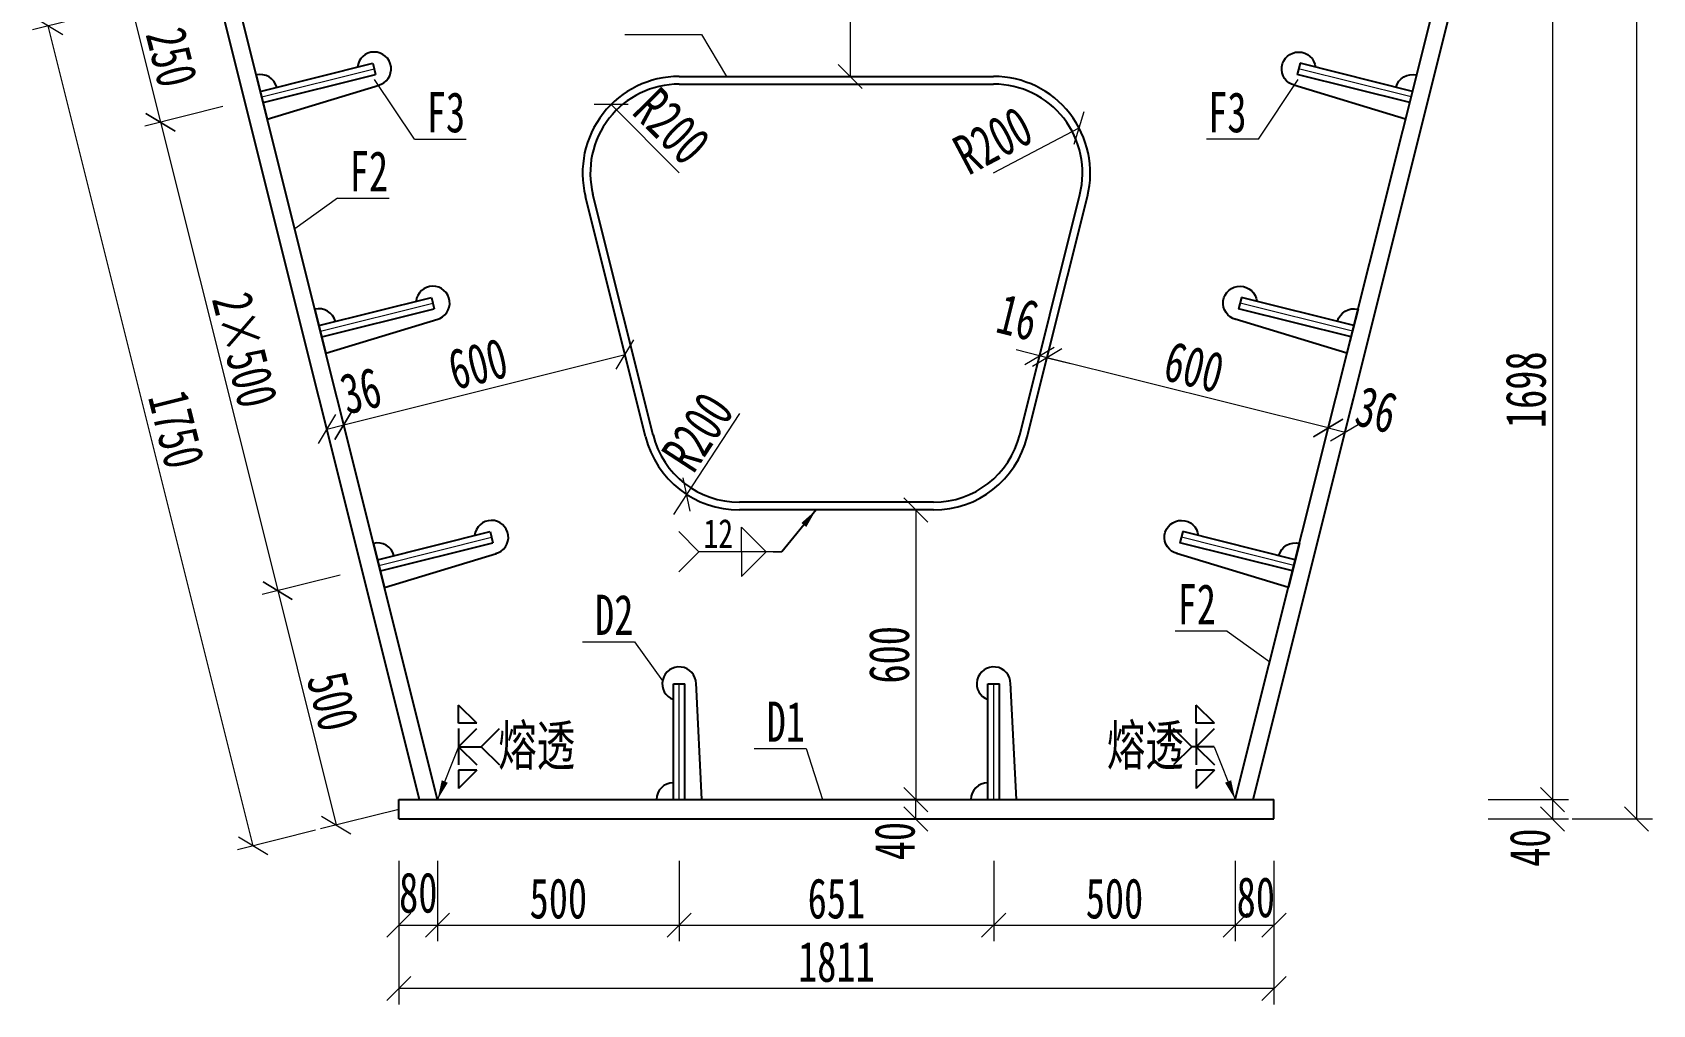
# Model space of a CAD drawing. Header units: millimetres. Extents: x -411717 to -116098, y 0 to 693159.
# Drawn here: x -178551 to -175198, y 361681 to 363695 of the extents above; entities that cross this region are included whole.
import ezdxf
from ezdxf.enums import TextEntityAlignment as Align

# ---------------------------------------------------------------- set-up
doc = ezdxf.new("R2010")
doc.units = ezdxf.units.MM
doc.header["$LTSCALE"] = 2
doc.header["$PDMODE"] = 3
doc.header["$PDSIZE"] = -10
doc.layers.get('Defpoints').update_dxf_attribs({"color": 8, "lineweight": 9})
for name, color, linetype, lineweight in [('标注', 4, 'Continuous', 13), ('横隔板', 6, 'Continuous', 25), ('细实线', 4, 'Continuous', 15), ('钢板粗线', 1, 'Continuous', 25)]:
    doc.layers.add(name, color=color, linetype=linetype, lineweight=lineweight)
doc.layers.add('焊缝', color=7, linetype='Continuous')
doc.styles.add('111', font='仿宋_GB2312.ttf', dxfattribs={"width": 0.7})
doc.styles.add('SMEDI', font='仿宋_GB2312.ttf', dxfattribs={"width": 0.75})
doc.styles.get("Standard").update_dxf_attribs({"font": '仿宋_GB2312.ttf'})
doc.dimstyles.new('200', dxfattribs={"dimscale": 0, "dimtxt": 2.5, "dimasz": 1.5, "dimexe": 1, "dimexo": 1, "dimgap": 0.4, "dimtad": 1, "dimdec": 0, "dimdsep": 46, "dimtxsty": '111', "dimblk": 'OBLIQUE', "dimcen": 0, "dimclrd": 256, "dimclre": 256, "dimclrt": 256, "dimadec": 1, "dimazin": 2, "dimtfac": 1, "dimtdec": 0, "dimtmove": 2, "dimatfit": 3, "dimfxl": 4, "dimfxlon": 1, "dimtolj": 1, "dimlwd": -1, "dimlwe": -1, "dimarcsym": 0})
doc.dimstyles.new('MSteel_1.0_1.0', dxfattribs={"dimtxt": 3, "dimasz": 1.2, "dimexe": 1, "dimexo": 1, "dimgap": 1, "dimtad": 3, "dimtoh": 1, "dimdec": 0, "dimzin": 0, "dimdsep": 46, "dimtxsty": 'Standard', "dimblk": 'ARCHTICK', "dimcen": 0.09, "dimclrd": 3, "dimclre": 3, "dimadec": 0, "dimazin": 0, "dimtfac": 1, "dimtdec": 4, "dimtofl": 0, "dimtmove": 0, "dimatfit": 3, "dimfxl": 1, "dimtolj": 1, "dimtzin": 0, "dimarcsym": 0})

# ---------------------------------------------------------------- blocks, each defined once
blk = doc.blocks.new('_Oblique')
at = {"color": 0, "linetype": 'ByBlock', "lineweight": -2}
blk.add_line((-0.5, -0.5), (0.5, 0.5), dxfattribs=at)
blk = doc.blocks.new('*D69')
at = {"layer": 'Defpoints', "color": 0, "transparency": 16777216}
for p in [(-176466.4, 363024.8), (-176471.7, 363003.7), (-176456.2, 362999.8)]:
    blk.add_point(p, dxfattribs=at)
at = {"layer": '细实线', "transparency": 16777216}
for p, q in [((-176466.4, 363024.8), (-176458.3, 363057.2)), ((-176450.9, 363020.9), (-176442.8, 363053.3)), ((-176466.4, 363024.8), (-176514.9, 363036.9)), ((-176450.9, 363020.9), (-176466.4, 363024.8)), ((-176450.9, 363020.9), (-176402.4, 363008.8))]:
    blk.add_line(p, q, dxfattribs=at)
at = {"layer": '细实线', "transparency": 16777216, "xscale": 50, "yscale": 50, "zscale": 50}
for p, rotation in [((-176466.4, 363024.8), 345.9637565319724), ((-176450.9, 363020.9), 165.9637565319724)]:
    blk.add_blockref('_Oblique', p, dxfattribs=dict(at, rotation=rotation))
at = {"layer": '细实线', "transparency": 16777216, "insert": (-176511.9, 363104.7), "char_height": 83.33, "attachment_point": 5, "rotation": 345.9638, "style": '111'}
blk.add_mtext('\\A1;16', dxfattribs=at)
blk = doc.blocks.new('*D70')
at = {"layer": 'Defpoints', "color": 0, "transparency": 16777216}
for p in [(-176906.1, 362705.5), (-176783.2, 362105.5), (-176722.5, 362105.5)]:
    blk.add_point(p, dxfattribs=at)
at = {"layer": '细实线', "transparency": 16777216}
for p, q in [((-176855.8, 362705.5), (-176689.2, 362705.5)), ((-176722.5, 362705.5), (-176722.5, 362105.5)), ((-176749.9, 362105.5), (-176689.2, 362105.5))]:
    blk.add_line(p, q, dxfattribs=at)
at = {"layer": '细实线', "transparency": 16777216, "xscale": 49.99999999999995, "yscale": 49.99999999999995, "zscale": 49.99999999999995}
for p, rotation in [((-176722.5, 362705.5), 90), ((-176722.5, 362105.5), 270)]:
    blk.add_blockref('_Oblique', p, dxfattribs=dict(at, rotation=rotation))
at = {"layer": '细实线', "transparency": 16777216, "insert": (-176777.5, 362405.5), "char_height": 83.33, "attachment_point": 5, "rotation": 90, "style": '111'}
blk.add_mtext('\\A1;600', dxfattribs=at)
blk = doc.blocks.new('*D76')
at = {"layer": 'Defpoints', "color": 0, "transparency": 16777216}
for p in [(-176886.8, 364003.5), (-176886.8, 363603.5), (-176858.3, 363603.5)]:
    blk.add_point(p, dxfattribs=at)
at = {"layer": '细实线', "transparency": 16777216}
for p, q in [((-176858.3, 364003.5), (-176825, 364003.5)), ((-176858.3, 364003.5), (-176858.3, 363603.5)), ((-176858.3, 363603.5), (-176825, 363603.5))]:
    blk.add_line(p, q, dxfattribs=at)
at = {"layer": '细实线', "transparency": 16777216, "xscale": 49.99999999999995, "yscale": 49.99999999999995, "zscale": 49.99999999999995}
for p, rotation in [((-176858.3, 364003.5), 90), ((-176858.3, 363603.5), 270)]:
    blk.add_blockref('_Oblique', p, dxfattribs=dict(at, rotation=rotation))
at = {"layer": '细实线', "transparency": 16777216, "insert": (-176913.3, 363803.5), "char_height": 83.33, "attachment_point": 5, "rotation": 90, "style": '111'}
blk.add_mtext('\\A1;400', dxfattribs=at)
blk = doc.blocks.new('*D73')
at = {"layer": 'Defpoints', "color": 0, "transparency": 16777216}
for p in [(-177324.3, 363027.5), (-177324.3, 363027.3), (-177906.4, 362881.8)]:
    blk.add_point(p, dxfattribs=at)
at = {"layer": '细实线', "transparency": 16777216}
for p, q in [((-177324.3, 363027.5), (-177332.4, 363059.8)), ((-177906.4, 362882), (-177324.3, 363027.5)), ((-177906.4, 362882), (-177914.5, 362914.3))]:
    blk.add_line(p, q, dxfattribs=at)
at = {"layer": '细实线', "transparency": 16777216, "xscale": 49.99999999999995, "yscale": 49.99999999999995, "zscale": 49.99999999999995}
for p, rotation in [((-177324.3, 363027.5), 14.03624346793188), ((-177906.4, 362882), 194.0362434679319)]:
    blk.add_blockref('_Oblique', p, dxfattribs=dict(at, rotation=rotation))
at = {"layer": '细实线', "transparency": 16777216, "insert": (-177628.7, 363008.1), "char_height": 83.33, "attachment_point": 5, "rotation": 14.0362, "style": '111'}
blk.add_mtext('\\A1;600', dxfattribs=at)
blk = doc.blocks.new('*D74')
at = {"layer": 'Defpoints', "color": 0, "transparency": 16777216}
for p in [(-176450.9, 363020.9), (-176450.9, 363020.9), (-175868.8, 362875.4)]:
    blk.add_point(p, dxfattribs=at)
at = {"layer": '细实线', "transparency": 16777216}
for p, q in [((-176450.9, 363020.9), (-176442.8, 363053.3)), ((-175868.8, 362875.4), (-176450.9, 363020.9)), ((-175868.8, 362875.4), (-175860.7, 362907.8))]:
    blk.add_line(p, q, dxfattribs=at)
at = {"layer": '细实线', "transparency": 16777216, "xscale": 49.99999999999995, "yscale": 49.99999999999995, "zscale": 49.99999999999995}
for p, rotation in [((-176450.9, 363020.9), 165.9637565320641), ((-175868.8, 362875.4), 345.9637565320641)]:
    blk.add_blockref('_Oblique', p, dxfattribs=dict(at, rotation=rotation))
at = {"layer": '细实线', "transparency": 16777216, "insert": (-176146.5, 363001.5), "char_height": 83.33, "attachment_point": 5, "rotation": 345.9638, "style": '111'}
blk.add_mtext('\\A1;600', dxfattribs=at)
blk = doc.blocks.new('24-240加劲 有过焊孔')
at = {"layer": 'Defpoints'}
blk.add_line((0, 0), (0, 240), dxfattribs=at)
at = {"layer": '钢板粗线'}
for p, q in [((-12, 0), (-12, 240)), ((-12, 240), (12, 240)), ((12, 0), (12, 240)), ((47, 0), (35, 241.7)), ((-47, 0), (47, 0))]:
    blk.add_line(p, q, dxfattribs=at)
for centre, start, end in [((0, 240), 0, 249.949), ((-12, 0), 90, 180)]:
    blk.add_arc(centre, 35, start, end, dxfattribs=at)
blk = doc.blocks.new('*D79')
at = {"layer": 'Defpoints', "color": 0, "transparency": 16777216}
for p in [(-177924.1, 362952.7), (-177959, 362944), (-177906.4, 362882)]:
    blk.add_point(p, dxfattribs=at)
at = {"layer": '标注', "transparency": 16777216}
for p, q in [((-177916, 362920.3), (-177898.3, 362849.6)), ((-177951, 362911.6), (-177933.3, 362840.9)), ((-177941.4, 362873.2), (-177906.4, 362882))]:
    blk.add_line(p, q, dxfattribs=at)
at = {"layer": '标注', "transparency": 16777216, "xscale": 49.99999999999987, "yscale": 49.99999999999987, "zscale": 49.99999999999987}
for p, rotation in [((-177941.4, 362873.2), 194.0362434680276), ((-177906.4, 362882), 14.03624346802759)]:
    blk.add_blockref('_Oblique', p, dxfattribs=dict(at, rotation=rotation))
at = {"layer": '标注', "transparency": 16777216, "insert": (-177871.1, 362952.3), "char_height": 83.33, "attachment_point": 5, "rotation": 14.0362, "style": '111'}
blk.add_mtext('\\A1;36', dxfattribs=at)
blk = doc.blocks.new('*D80')
at = {"layer": 'Defpoints', "color": 0, "transparency": 16777216}
for p in [(-175829.8, 363031.3), (-175794.9, 363022.6), (-175833.9, 362866.7)]:
    blk.add_point(p, dxfattribs=at)
at = {"layer": '标注', "transparency": 16777216}
for p, q in [((-175837.9, 362999), (-175876.9, 362843.1)), ((-175803, 362990.2), (-175842, 362834.3)), ((-175868.8, 362875.4), (-175833.9, 362866.7))]:
    blk.add_line(p, q, dxfattribs=at)
at = {"layer": '标注', "transparency": 16777216, "xscale": 49.99999999999987, "yscale": 49.99999999999987, "zscale": 49.99999999999987}
for p, rotation in [((-175868.8, 362875.4), 165.9637565320848), ((-175833.9, 362866.7), 345.9637565320847)]:
    blk.add_blockref('_Oblique', p, dxfattribs=dict(at, rotation=rotation))
at = {"layer": '标注', "transparency": 16777216, "insert": (-175769.3, 362913), "char_height": 83.33, "attachment_point": 5, "rotation": 345.9638, "style": '111'}
blk.add_mtext('\\A1;36', dxfattribs=at)
blk = doc.blocks.new('*D83')
at = {"layer": 'Defpoints', "color": 0, "transparency": 16777216}
for p in [(-176800.8, 362105.5), (-176722.5, 362105.5), (-176800.8, 362065.5)]:
    blk.add_point(p, dxfattribs=at)
at = {"layer": '标注', "transparency": 16777216}
for p, q in [((-176767.4, 362105.5), (-176689.2, 362105.5)), ((-176722.5, 362065.5), (-176722.5, 362105.5)), ((-176767.4, 362065.5), (-176689.2, 362065.5))]:
    blk.add_line(p, q, dxfattribs=at)
at = {"layer": '标注', "transparency": 16777216, "xscale": 49.99999999999991, "yscale": 49.99999999999991, "zscale": 49.99999999999991}
for p, rotation in [((-176722.5, 362105.5), 90), ((-176722.5, 362065.5), 270)]:
    blk.add_blockref('_Oblique', p, dxfattribs=dict(at, rotation=rotation))
at = {"layer": '标注', "transparency": 16777216, "insert": (-176765.8, 362019.6), "char_height": 83.33, "attachment_point": 5, "rotation": 90, "style": '111'}
blk.add_mtext('\\A1;40', dxfattribs=at)
blk = doc.blocks.new('*D131')
at = {"layer": 'Defpoints', "color": 0, "transparency": 16777216}
for p in [(-175603.5, 363803.5), (-176028, 362105.5), (-175404.7, 362105.5)]:
    blk.add_point(p, dxfattribs=at)
at = {"layer": '标注', "transparency": 16777216}
for p, q in [((-175538, 363803.5), (-175371.4, 363803.5)), ((-175404.7, 363803.5), (-175404.7, 362105.5)), ((-175538, 362105.5), (-175371.4, 362105.5))]:
    blk.add_line(p, q, dxfattribs=at)
at = {"layer": '标注', "transparency": 16777216, "xscale": 49.99999999999991, "yscale": 49.99999999999991, "zscale": 49.99999999999991}
for p, rotation in [((-175404.7, 363803.5), 90), ((-175404.7, 362105.5), 270)]:
    blk.add_blockref('_Oblique', p, dxfattribs=dict(at, rotation=rotation))
at = {"layer": '标注', "transparency": 16777216, "insert": (-175459.7, 362954.5), "char_height": 83.33, "attachment_point": 5, "rotation": 90, "style": '111'}
blk.add_mtext('\\A1;1698', dxfattribs=at)
blk = doc.blocks.new('*D132')
at = {"layer": 'Defpoints', "color": 0, "transparency": 16777216}
for p in [(-176145.3, 362105.5), (-176145.3, 362065.5), (-175404.7, 362065.5)]:
    blk.add_point(p, dxfattribs=at)
at = {"layer": '标注', "transparency": 16777216}
for p, q in [((-175538, 362105.5), (-175371.4, 362105.5)), ((-175404.7, 362105.5), (-175404.7, 362065.5)), ((-175538, 362065.5), (-175371.4, 362065.5))]:
    blk.add_line(p, q, dxfattribs=at)
at = {"layer": '标注', "transparency": 16777216, "xscale": 49.99999999999991, "yscale": 49.99999999999991, "zscale": 49.99999999999991}
for p, rotation in [((-175404.7, 362105.5), 90), ((-175404.7, 362065.5), 270)]:
    blk.add_blockref('_Oblique', p, dxfattribs=dict(at, rotation=rotation))
at = {"layer": '标注', "transparency": 16777216, "insert": (-175451.4, 362006.1), "char_height": 83.33, "attachment_point": 5, "rotation": 90, "style": '111'}
blk.add_mtext('\\A1;40', dxfattribs=at)
blk = doc.blocks.new('*D134')
at = {"layer": 'Defpoints', "color": 0, "transparency": 16777216}
for p in [(-177792.3, 362105.5), (-177712.3, 362105.5), (-177712.3, 361845.4)]:
    blk.add_point(p, dxfattribs=at)
at = {"layer": '标注', "transparency": 16777216}
for p, q in [((-177792.3, 361978.7), (-177792.3, 361812.1)), ((-177712.3, 361978.7), (-177712.3, 361812.1)), ((-177792.3, 361845.4), (-177712.3, 361845.4))]:
    blk.add_line(p, q, dxfattribs=at)
at = {"layer": '标注', "transparency": 16777216, "xscale": 49.99999999999991, "yscale": 49.99999999999991, "zscale": 49.99999999999991, "rotation": 180}
blk.add_blockref('_Oblique', (-177792.3, 361845.4), dxfattribs=at)
at = {"layer": '标注', "transparency": 16777216, "xscale": 49.99999999999991, "yscale": 49.99999999999991, "zscale": 49.99999999999991}
blk.add_blockref('_Oblique', (-177712.3, 361845.4), dxfattribs=at)
at = {"layer": '标注', "transparency": 16777216, "insert": (-177752.2, 361912.5), "char_height": 83.33, "attachment_point": 5, "style": '111'}
blk.add_mtext('\\A1;80', dxfattribs=at)
blk = doc.blocks.new('*D135')
at = {"layer": 'Defpoints', "color": 0, "transparency": 16777216}
for p in [(-177712.3, 362105.5), (-177212.3, 362105.5), (-177212.3, 361845.4)]:
    blk.add_point(p, dxfattribs=at)
at = {"layer": '标注', "transparency": 16777216}
for p, q in [((-177712.3, 361978.7), (-177712.3, 361812.1)), ((-177212.3, 361978.7), (-177212.3, 361812.1)), ((-177712.3, 361845.4), (-177212.3, 361845.4))]:
    blk.add_line(p, q, dxfattribs=at)
at = {"layer": '标注', "transparency": 16777216, "xscale": 49.99999999999991, "yscale": 49.99999999999991, "zscale": 49.99999999999991, "rotation": 180}
blk.add_blockref('_Oblique', (-177712.3, 361845.4), dxfattribs=at)
at = {"layer": '标注', "transparency": 16777216, "xscale": 49.99999999999991, "yscale": 49.99999999999991, "zscale": 49.99999999999991}
blk.add_blockref('_Oblique', (-177212.3, 361845.4), dxfattribs=at)
at = {"layer": '标注', "transparency": 16777216, "insert": (-177462.3, 361900.4), "char_height": 83.33, "attachment_point": 5, "style": '111'}
blk.add_mtext('\\A1;500', dxfattribs=at)
blk = doc.blocks.new('*D136')
at = {"layer": 'Defpoints', "color": 0, "transparency": 16777216}
for p in [(-176561.3, 362105.5), (-176061.3, 362105.5), (-176061.3, 361845.4)]:
    blk.add_point(p, dxfattribs=at)
at = {"layer": '标注', "transparency": 16777216}
for p, q in [((-176561.3, 361978.7), (-176561.3, 361812.1)), ((-176061.3, 361978.7), (-176061.3, 361812.1)), ((-176561.3, 361845.4), (-176061.3, 361845.4))]:
    blk.add_line(p, q, dxfattribs=at)
at = {"layer": '标注', "transparency": 16777216, "xscale": 49.99999999999991, "yscale": 49.99999999999991, "zscale": 49.99999999999991, "rotation": 180}
blk.add_blockref('_Oblique', (-176561.3, 361845.4), dxfattribs=at)
at = {"layer": '标注', "transparency": 16777216, "xscale": 49.99999999999991, "yscale": 49.99999999999991, "zscale": 49.99999999999991}
blk.add_blockref('_Oblique', (-176061.3, 361845.4), dxfattribs=at)
at = {"layer": '标注', "transparency": 16777216, "insert": (-176311.3, 361900.4), "char_height": 83.33, "attachment_point": 5, "style": '111'}
blk.add_mtext('\\A1;500', dxfattribs=at)
blk = doc.blocks.new('*D137')
at = {"layer": 'Defpoints', "color": 0, "transparency": 16777216}
for p in [(-176061.3, 362105.5), (-175981.3, 362105.5), (-175981.3, 361845.4)]:
    blk.add_point(p, dxfattribs=at)
at = {"layer": '标注', "transparency": 16777216}
for p, q in [((-176061.3, 361978.7), (-176061.3, 361812.1)), ((-175981.3, 361978.7), (-175981.3, 361812.1)), ((-176061.3, 361845.4), (-175981.3, 361845.4))]:
    blk.add_line(p, q, dxfattribs=at)
at = {"layer": '标注', "transparency": 16777216, "xscale": 49.99999999999991, "yscale": 49.99999999999991, "zscale": 49.99999999999991, "rotation": 180}
blk.add_blockref('_Oblique', (-176061.3, 361845.4), dxfattribs=at)
at = {"layer": '标注', "transparency": 16777216, "xscale": 49.99999999999991, "yscale": 49.99999999999991, "zscale": 49.99999999999991}
blk.add_blockref('_Oblique', (-175981.3, 361845.4), dxfattribs=at)
at = {"layer": '标注', "transparency": 16777216, "insert": (-176018.8, 361902.9), "char_height": 83.33, "attachment_point": 5, "style": '111'}
blk.add_mtext('\\A1;80', dxfattribs=at)
blk = doc.blocks.new('*D138')
at = {"layer": 'Defpoints', "color": 0, "transparency": 16777216}
for p in [(-177792.3, 362065.5), (-175981.3, 362065.5), (-177792.3, 361714.3)]:
    blk.add_point(p, dxfattribs=at)
at = {"layer": '标注', "transparency": 16777216}
for p, q in [((-177792.3, 361847.6), (-177792.3, 361681)), ((-175981.3, 361847.6), (-175981.3, 361681)), ((-175981.3, 361714.3), (-177792.3, 361714.3))]:
    blk.add_line(p, q, dxfattribs=at)
at = {"layer": '标注', "transparency": 16777216, "xscale": 49.99999999999991, "yscale": 49.99999999999991, "zscale": 49.99999999999991, "rotation": 180}
blk.add_blockref('_Oblique', (-177792.3, 361714.3), dxfattribs=at)
at = {"layer": '标注', "transparency": 16777216, "xscale": 49.99999999999991, "yscale": 49.99999999999991, "zscale": 49.99999999999991}
blk.add_blockref('_Oblique', (-175981.3, 361714.3), dxfattribs=at)
at = {"layer": '标注', "transparency": 16777216, "insert": (-176886.8, 361769.3), "char_height": 83.33, "attachment_point": 5, "style": '111'}
blk.add_mtext('\\A1;1811', dxfattribs=at)
blk = doc.blocks.new('*D486')
at = {"layer": 'Defpoints', "color": 0, "transparency": 16777216}
for p in [(-178136.8, 363803.5), (-178076.2, 363560.9), (-178285.8, 363508.5)]:
    blk.add_point(p, dxfattribs=at)
at = {"layer": '标注', "transparency": 16777216}
for p, q in [((-178217.1, 363783.4), (-178378.8, 363743)), ((-178346.4, 363751.1), (-178285.8, 363508.5)), ((-178156.4, 363540.9), (-178318.1, 363500.4))]:
    blk.add_line(p, q, dxfattribs=at)
at = {"layer": '标注', "transparency": 16777216, "xscale": 49.99999999999987, "yscale": 49.99999999999987, "zscale": 49.99999999999987}
for p, rotation in [((-178346.4, 363751.1), 104.0362434679232), ((-178285.8, 363508.5), 284.0362434679232)]:
    blk.add_blockref('_Oblique', p, dxfattribs=dict(at, rotation=rotation))
at = {"layer": '标注', "transparency": 16777216, "insert": (-178262.7, 363643.1), "char_height": 83.33, "attachment_point": 5, "rotation": 284.0362, "style": '111'}
blk.add_mtext('\\A1;250', dxfattribs=at)
blk = doc.blocks.new('*D487')
at = {"layer": 'Defpoints', "color": 0, "transparency": 16777216}
for p in [(-178076.2, 363560.9), (-177833.6, 362590.8), (-178043.2, 362538.4)]:
    blk.add_point(p, dxfattribs=at)
at = {"layer": '标注', "transparency": 16777216}
for p, q in [((-178156.4, 363540.9), (-178318.1, 363500.4)), ((-178285.8, 363508.5), (-178043.2, 362538.4)), ((-177913.9, 362570.7), (-178075.6, 362530.3))]:
    blk.add_line(p, q, dxfattribs=at)
at = {"layer": '标注', "transparency": 16777216, "xscale": 49.99999999999987, "yscale": 49.99999999999987, "zscale": 49.99999999999987}
for p, rotation in [((-178285.8, 363508.5), 104.0362434676959), ((-178043.2, 362538.4), 284.036243467696)]:
    blk.add_blockref('_Oblique', p, dxfattribs=dict(at, rotation=rotation))
at = {"layer": '标注', "transparency": 16777216, "insert": (-178111.2, 363036.8), "char_height": 83.33, "attachment_point": 5, "rotation": 284.0362, "style": '111'}
blk.add_mtext('\\A1;2×500', dxfattribs=at)
blk = doc.blocks.new('*D498')
at = {"layer": 'Defpoints', "color": 0, "transparency": 16777216}
for p in [(-177833.6, 362590.8), (-177712.3, 362105.5), (-177921.9, 362053.1)]:
    blk.add_point(p, dxfattribs=at)
at = {"layer": '标注', "transparency": 16777216}
for p, q in [((-177913.9, 362570.7), (-178075.6, 362530.3)), ((-178043.2, 362538.4), (-177921.9, 362053.1)), ((-177792.6, 362085.4), (-177954.3, 362045))]:
    blk.add_line(p, q, dxfattribs=at)
at = {"layer": '标注', "transparency": 16777216, "xscale": 49.99999999999991, "yscale": 49.99999999999991, "zscale": 49.99999999999991}
for p, rotation in [((-178043.2, 362538.4), 104.0362434589769), ((-177921.9, 362053.1), 284.0362434589769)]:
    blk.add_blockref('_Oblique', p, dxfattribs=dict(at, rotation=rotation))
at = {"layer": '标注', "transparency": 16777216, "insert": (-177929.2, 362309.1), "char_height": 83.33, "attachment_point": 5, "rotation": 284.0362, "style": '111'}
blk.add_mtext('\\A1;500', dxfattribs=at)
blk = doc.blocks.new('*D499')
at = {"layer": 'Defpoints', "color": 0, "transparency": 16777216}
for p in [(-178136.8, 363803.5), (-178518.5, 363708), (-177712.3, 362105.5)]:
    blk.add_point(p, dxfattribs=at)
at = {"layer": '标注', "transparency": 16777216}
for p, q in [((-178389.1, 363740.4), (-178550.8, 363699.9)), ((-178094, 362010), (-178518.5, 363708)), ((-177964.6, 362042.4), (-178126.3, 362001.9))]:
    blk.add_line(p, q, dxfattribs=at)
at = {"layer": '标注', "transparency": 16777216, "xscale": 49.99999999999991, "yscale": 49.99999999999991, "zscale": 49.99999999999991}
for p, rotation in [((-178518.5, 363708), 104.0362434679274), ((-178094, 362010), 284.0362434679274)]:
    blk.add_blockref('_Oblique', p, dxfattribs=dict(at, rotation=rotation))
at = {"layer": '标注', "transparency": 16777216, "insert": (-178252.9, 362872.4), "char_height": 83.33, "attachment_point": 5, "rotation": 284.0362, "style": '111'}
blk.add_mtext('\\A1;1750', dxfattribs=at)
blk = doc.blocks.new('*D539')
at = {"layer": 'Defpoints', "color": 0, "transparency": 16777216}
for p in [(-177212.3, 362105.5), (-176561.3, 362105.5), (-176561.3, 361845.4)]:
    blk.add_point(p, dxfattribs=at)
at = {"layer": '标注', "transparency": 16777216}
for p, q in [((-177212.3, 361978.7), (-177212.3, 361812.1)), ((-176561.3, 361978.7), (-176561.3, 361812.1)), ((-177212.3, 361845.4), (-176561.3, 361845.4))]:
    blk.add_line(p, q, dxfattribs=at)
at = {"layer": '标注', "transparency": 16777216, "xscale": 49.99999999999991, "yscale": 49.99999999999991, "zscale": 49.99999999999991, "rotation": 180}
blk.add_blockref('_Oblique', (-177212.3, 361845.4), dxfattribs=at)
at = {"layer": '标注', "transparency": 16777216, "xscale": 49.99999999999991, "yscale": 49.99999999999991, "zscale": 49.99999999999991}
blk.add_blockref('_Oblique', (-176561.3, 361845.4), dxfattribs=at)
at = {"layer": '标注', "transparency": 16777216, "insert": (-176886.8, 361900.4), "char_height": 83.33, "attachment_point": 5, "style": '111'}
blk.add_mtext('\\A1;651', dxfattribs=at)
blk = doc.blocks.new('*D820')
at = {"layer": 'Defpoints', "color": 0, "transparency": 16777216}
for p in [(-177087.7, 362905.5), (-177196.8, 362737.8)]:
    blk.add_point(p, dxfattribs=at)
at = {"layer": '标注', "transparency": 16777216}
for p, q in [((-177087.7, 362905.5), (-177196.8, 362737.8)), ((-177196.8, 362737.8), (-177224, 362695.9))]:
    blk.add_line(p, q, dxfattribs=at)
at = {"layer": '标注', "transparency": 16777216, "xscale": 49.99999999999994, "yscale": 49.99999999999994, "zscale": 49.99999999999994, "rotation": 56.9450846274289}
blk.add_blockref('_Oblique', (-177196.8, 362737.8), dxfattribs=at)
at = {"layer": '标注', "transparency": 16777216, "insert": (-177173.8, 362867.2), "char_height": 83.33, "attachment_point": 5, "rotation": 56.9451, "style": '111'}
blk.add_mtext('\\A1;R200', dxfattribs=at)
blk = doc.blocks.new('*D821')
at = {"layer": 'Defpoints', "color": 0, "transparency": 16777216}
for p in [(-177353, 363545.4), (-177212.2, 363403.5)]:
    blk.add_point(p, dxfattribs=at)
at = {"layer": '标注', "transparency": 16777216}
blk.add_line((-177212.2, 363403.5), (-177353, 363545.4), dxfattribs=at)
at = {"layer": '标注', "transparency": 16777216, "xscale": 49.99999999999994, "yscale": 49.99999999999994, "zscale": 49.99999999999994, "rotation": 134.7689169062642}
blk.add_blockref('_Oblique', (-177353, 363545.4), dxfattribs=at)
at = {"layer": '标注', "transparency": 16777216, "insert": (-177227.5, 363500.1), "char_height": 83.33, "attachment_point": 5, "rotation": 314.7689, "style": '111'}
blk.add_mtext('\\A1;R200', dxfattribs=at)
blk = doc.blocks.new('*D822')
at = {"layer": 'Defpoints', "color": 0, "transparency": 16777216}
for p in [(-176384.7, 363497), (-176561.4, 363403.5)]:
    blk.add_point(p, dxfattribs=at)
at = {"layer": '标注', "transparency": 16777216}
blk.add_line((-176561.4, 363403.5), (-176384.7, 363497), dxfattribs=at)
at = {"layer": '标注', "transparency": 16777216, "xscale": 49.99999999999994, "yscale": 49.99999999999994, "zscale": 49.99999999999994, "rotation": 27.89662857117566}
blk.add_blockref('_Oblique', (-176384.7, 363497), dxfattribs=at)
at = {"layer": '标注', "transparency": 16777216, "insert": (-176562.8, 363470.7), "char_height": 83.33, "attachment_point": 5, "rotation": 27.8966, "style": '111'}
blk.add_mtext('\\A1;R200', dxfattribs=at)
blk = doc.blocks.new('*D851')
at = {"layer": 'Defpoints', "color": 0, "transparency": 16777216}
for p in [(-175538, 365541.5), (-175538, 362065.5), (-175230.9, 362065.5)]:
    blk.add_point(p, dxfattribs=at)
at = {"layer": '标注', "transparency": 16777216}
for p, q in [((-175364.3, 365541.5), (-175197.6, 365541.5)), ((-175230.9, 365541.5), (-175230.9, 362065.5)), ((-175364.3, 362065.5), (-175197.6, 362065.5))]:
    blk.add_line(p, q, dxfattribs=at)
at = {"layer": '标注', "transparency": 16777216, "xscale": 50.00000000000007, "yscale": 50.00000000000007, "zscale": 50.00000000000007}
for p, rotation in [((-175230.9, 365541.5), 90), ((-175230.9, 362065.5), 270)]:
    blk.add_blockref('_Oblique', p, dxfattribs=dict(at, rotation=rotation))
at = {"layer": '标注', "transparency": 16777216, "insert": (-175285.9, 363803.5), "char_height": 83.33, "attachment_point": 5, "rotation": 90, "style": '111'}
blk.add_mtext('\\A1;3476', dxfattribs=at)
blk = doc.blocks.new('_ArchTick')
at = {"color": 0, "linetype": 'ByBlock', "const_width": 0.15}
blk.add_lwpolyline([(-0.5, -0.5), (0.5, 0.5)], dxfattribs=at)

msp = doc.modelspace()

# ---------------------------------------------------------------- linework, layer by layer
at = {"layer": '横隔板', "color": 2, "ltscale": 550}
for p, q in [((-177749.4, 362105.5), (-178173.9, 363803.5)), ((-177712.3, 362105.5), (-178136.8, 363803.5)), ((-176061.3, 362105.5), (-175636.8, 363803.5)), ((-176024.2, 362105.5), (-175599.7, 363803.5)), ((-177212.2, 363603.5), (-176561.4, 363603.5)), ((-177212.2, 363587.5), (-176561.4, 363587.5)), ((-177281.7, 362856.9), (-177406.2, 363354.9)), ((-177266.2, 362860.8), (-177390.7, 363358.8)), ((-176507.4, 362860.8), (-176382.9, 363358.8)), ((-176491.9, 362856.9), (-176367.4, 363354.9)), ((-176685.9, 362721.5), (-177087.7, 362721.5)), ((-176685.9, 362705.5), (-177087.7, 362705.5)), ((-177792.3, 362105.5), (-175981.3, 362105.5)), ((-177792.3, 362065.5), (-177792.3, 362105.5)), ((-175981.3, 362065.5), (-175981.3, 362105.5)), ((-177792.3, 362065.5), (-175981.3, 362065.5))]:
    msp.add_line(p, q, dxfattribs=at)
for centre, radius, start, end in [((-177212.2, 363403.5), 200, 90, 194.0362), ((-176561.4, 363403.5), 200, 345.9638, 90), ((-177212.2, 363403.5), 184, 90, 194.0362), ((-176561.4, 363403.5), 184, 345.9638, 90), ((-177087.7, 362905.5), 200, 194.0362, 270), ((-177087.7, 362905.5), 184, 194.0362, 270), ((-176685.9, 362905.5), 184, 270, 345.9638), ((-176685.9, 362905.5), 200, 270, 345.9638)]:
    msp.add_arc(centre, radius, start, end, dxfattribs=at)
at = {"layer": '焊缝', "color": 4}
for p, q in [((-177631.1, 362263.7), (-177668.9, 362301.5)), ((-177668.9, 362263.7), (-177668.9, 362301.5)), ((-176104.3, 362263.7), (-176142.1, 362301.5)), ((-176142.1, 362263.7), (-176142.1, 362301.5)), ((-177631.1, 362263.7), (-177668.9, 362263.7)), ((-177668.9, 362215.1), (-177631.1, 362252.9)), ((-177668.9, 362252.9), (-177668.9, 362177.3)), ((-177622.1, 362215.1), (-177584.3, 362252.9)), ((-176151.5, 362215.1), (-176189.3, 362252.9)), ((-176104.3, 362263.7), (-176142.1, 362263.7)), ((-176142.1, 362252.9), (-176142.1, 362177.3)), ((-176142.1, 362215.1), (-176104.3, 362252.9)), ((-177668.9, 362215.1), (-177622.1, 362215.1)), ((-177668.9, 362215.1), (-177631.1, 362177.3)), ((-177622.1, 362215.1), (-177584.3, 362177.3)), ((-176151.5, 362215.1), (-176189.3, 362177.3)), ((-176104.7, 362215.1), (-176151.5, 362215.1)), ((-176142.1, 362215.1), (-176104.3, 362177.3)), ((-177631.1, 362166.5), (-177668.9, 362166.5)), ((-177668.9, 362166.5), (-177668.9, 362128.7)), ((-177631.1, 362166.5), (-177668.9, 362128.7)), ((-176104.3, 362166.5), (-176142.1, 362166.5)), ((-176142.1, 362166.5), (-176142.1, 362128.7)), ((-176104.3, 362166.5), (-176142.1, 362128.7))]:
    msp.add_line(p, q, dxfattribs=at)
for points in [[(-177691.1, 362140.6), (-177703.7, 362145.6), (-177712.3, 362105.5)], [(-176082.5, 362140.6), (-176069.9, 362145.6), (-176061.3, 362105.5)]]:
    msp.add_solid(points, dxfattribs=at)
at = {"layer": '细实线'}
for p, q in [((-177325, 363690.1), (-177165.9, 363690.1)), ((-177165.9, 363690.1), (-177114, 363603.5)), ((-177760.3, 363473.6), (-177842.6, 363596.9)), ((-176013.3, 363473.6), (-175931, 363596.9)), ((-177760.3, 363473.6), (-177653, 363473.6)), ((-176013.3, 363473.6), (-176120.6, 363473.6)), ((-177919.7, 363351.4), (-178007.9, 363287.9)), ((-177919.7, 363351.4), (-177812.4, 363351.4)), ((-177171.4, 362618.9), (-177213, 362660.6)), ((-177083.5, 362618.9), (-177083.5, 362670.2)), ((-177032.2, 362618.9), (-177083.5, 362670.2)), ((-177171.4, 362618.9), (-177213, 362577.2)), ((-176999.5, 362618.9), (-177171.4, 362618.9)), ((-177083.5, 362618.9), (-177083.5, 362567.6)), ((-177032.2, 362618.9), (-177083.5, 362567.6)), ((-177017.9, 362618.9), (-176999.5, 362618.9)), ((-176078.1, 362454.6), (-176185.4, 362454.6)), ((-176078.1, 362454.6), (-175989.9, 362391.1)), ((-177412, 362432.6), (-177304.7, 362432.6)), ((-177304.7, 362432.6), (-177246.8, 362351.4)), ((-177668.9, 362215.1), (-177712.3, 362105.5)), ((-176104.7, 362215.1), (-176061.3, 362105.5)), ((-177056.8, 362211.3), (-176949.5, 362211.3)), ((-176949.5, 362211.3), (-176915.8, 362105.5))]:
    msp.add_line(p, q, dxfattribs=at)

# ---------------------------------------------------------------- block references
at = {"layer": '标注', "rotation": 284.0362434679557}
for p in [(-178076.2, 363560.9), (-177954.9, 363075.8), (-177833.6, 362590.8)]:
    msp.add_blockref('24-240加劲 有过焊孔', p, dxfattribs=at)
at = {"layer": '标注', "xscale": -1, "rotation": 75.96375653204433}
for p in [(-175697.4, 363560.9), (-175818.7, 363075.8), (-175940, 362590.8)]:
    msp.add_blockref('24-240加劲 有过焊孔', p, dxfattribs=at)
at = {"layer": '标注'}
for p in [(-177212.3, 362105.5), (-176561.3, 362105.5)]:
    msp.add_blockref('24-240加劲 有过焊孔', p, dxfattribs=at)

# ---------------------------------------------------------------- texts
at = {"layer": '细实线', "width": 0.7}
for s, p in [('F3', (-177734.7, 363487.7)), ('F3', (-176117.4, 363487.7)), ('F2', (-177894.1, 363365.5)), ('F2', (-176180.6, 362468.7)), ('D2', (-177386.4, 362446.7)), ('D1', (-177031.2, 362225.4)), ('熔透', (-177586.8, 362176.4)), ('熔透', (-176327.1, 362176.8))]:
    msp.add_text(s, height=83.33, dxfattribs=at).set_placement(p)
at = {"layer": '细实线', "style": 'SMEDI', "width": 0.75}
msp.add_text('12', height=60, dxfattribs=at).set_placement((-177161.9, 362656.8), align=Align.MIDDLE_LEFT)

# ---------------------------------------------------------------- dimensions: what is measured, and where the dimension line sits
at = {"layer": '标注'}
for base, p1, p2, override, picture, middle in [((-175230.9, 362065.5), (-175538, 365541.5), (-175538, 362065.5), {"dimscale": 33.333333, "dimadec": 3, "dimarcsym": 1}, '*D851', (-175285.9, 363803.5)), ((-175404.7, 362105.5), (-175603.5, 363803.5), (-176028, 362105.5), {"dimscale": 33.333333, "dimarcsym": 1}, '*D131', (-175459.7, 362954.5))]:
    dim = msp.add_linear_dim(base=base, p1=p1, p2=p2, angle=90, dimstyle='200', override=override, dxfattribs=at)
    dim.commit()
    dim.dimension.update_dxf_attribs({"geometry": picture, "text_midpoint": middle})
for p1, p2, distance, picture, middle in [((-177712.3, 362105.5), (-178136.8, 363803.5), 393.4, '*D499', (-178252.9, 362872.4)), ((-178136.8, 363803.5), (-178076.2, 363560.9), -216.1, '*D486', (-178262.7, 363643.1)), ((-177833.6, 362590.8), (-177712.3, 362105.5), -216.1, '*D498', (-177929.2, 362309.1))]:
    dim = msp.add_aligned_dim(p1=p1, p2=p2, distance=distance, dimstyle='200', override={"dimscale": 33.333333, "dimadec": 3, "dimarcsym": 1}, dxfattribs=at)
    dim.commit()
    dim.dimension.update_dxf_attribs({"geometry": picture, "text_midpoint": middle})
for center, mpoint, picture, middle in [((-177212.2, 363403.5), (-177353, 363545.4), '*D821', (-177227.5, 363500.1)), ((-176561.4, 363403.5), (-176384.7, 363497), '*D822', (-176562.8, 363470.7)), ((-177087.7, 362905.5), (-177196.8, 362737.8), '*D820', (-177173.8, 362867.2))]:
    dim = msp.add_radius_dim(center=center, mpoint=mpoint, dimstyle='200', override={"dimscale": 33.333333, "dimadec": 3, "dimarcsym": 1}, dxfattribs=at)
    dim.commit()
    dim.dimension.update_dxf_attribs({"geometry": picture, "text_midpoint": middle, "dimtype": 164})
dim = msp.add_aligned_dim(p1=(-178076.2, 363560.9), p2=(-177833.6, 362590.8), distance=-216.1, text='2×500', dimstyle='200', override={"dimscale": 33.333333, "dimadec": 3, "dimarcsym": 1}, dxfattribs=at)
dim.commit()
dim.dimension.update_dxf_attribs({"geometry": '*D487', "text_midpoint": (-178111.2, 363036.8)})
for base, p1, p2, angle, picture, middle, dimtype in [((-177906.4, 362882), (-177959, 362944), (-177924.1, 362952.7), 14.0362, '*D79', (-177871.1, 362952.3), 161), ((-175833.9, 362866.7), (-175829.8, 363031.3), (-175794.9, 363022.6), 345.9638, '*D80', (-175769.3, 362913), 161), ((-176722.5, 362105.5), (-176800.8, 362065.5), (-176800.8, 362105.5), 90, '*D83', (-176765.8, 362019.6), 161), ((-175404.7, 362065.5), (-176145.3, 362105.5), (-176145.3, 362065.5), 90, '*D132', (-175451.4, 362006.1), 160)]:
    dim = msp.add_linear_dim(base=base, p1=p1, p2=p2, angle=angle, dimstyle='200', override={"dimscale": 33.333333, "dimarcsym": 1}, dxfattribs=at)
    dim.commit()
    dim.dimension.update_dxf_attribs({"geometry": picture, "text_midpoint": middle, "dimtype": dimtype})
for base, p1, p2, picture, middle in [((-177712.3, 361845.4), (-177792.3, 362105.5), (-177712.3, 362105.5), '*D134', (-177752.2, 361912.5)), ((-175981.3, 361845.4), (-176061.3, 362105.5), (-175981.3, 362105.5), '*D137', (-176018.8, 361902.9))]:
    dim = msp.add_linear_dim(base=base, p1=p1, p2=p2, dimstyle='200', override={"dimscale": 33.333333, "dimarcsym": 1}, dxfattribs=at)
    dim.commit()
    dim.dimension.update_dxf_attribs({"geometry": picture, "text_midpoint": middle, "dimtype": 160})
for base, p1, p2, override, picture, middle in [((-177212.3, 361845.4), (-177712.3, 362105.5), (-177212.3, 362105.5), {"dimscale": 33.333333, "dimarcsym": 1}, '*D135', (-177462.3, 361900.4)), ((-176561.3, 361845.4), (-177212.3, 362105.5), (-176561.3, 362105.5), {"dimscale": 33.333333, "dimadec": 3, "dimarcsym": 1}, '*D539', (-176886.8, 361900.4)), ((-176061.3, 361845.4), (-176561.3, 362105.5), (-176061.3, 362105.5), {"dimscale": 33.333333, "dimarcsym": 1}, '*D136', (-176311.3, 361900.4)), ((-177792.3, 361714.3), (-175981.3, 362065.5), (-177792.3, 362065.5), {"dimscale": 33.333333, "dimarcsym": 1}, '*D138', (-176886.8, 361769.3))]:
    dim = msp.add_linear_dim(base=base, p1=p1, p2=p2, dimstyle='200', override=override, dxfattribs=at)
    dim.commit()
    dim.dimension.update_dxf_attribs({"geometry": picture, "text_midpoint": middle})
at = {"layer": '细实线'}
for base, p1, p2, picture, middle in [((-176858.3, 363603.5), (-176886.8, 364003.5), (-176886.8, 363603.5), '*D76', (-176913.3, 363803.5)), ((-176722.5, 362105.5), (-176906.1, 362705.5), (-176783.2, 362105.5), '*D70', (-176777.5, 362405.5))]:
    dim = msp.add_linear_dim(base=base, p1=p1, p2=p2, angle=90, dimstyle='200', override={"dimscale": 33.333333, "dimarcsym": 1}, dxfattribs=at)
    dim.commit()
    dim.dimension.update_dxf_attribs({"geometry": picture, "text_midpoint": middle})
dim = msp.add_linear_dim(base=(-176466.4, 363024.8), p1=(-176456.2, 362999.8), p2=(-176471.7, 363003.7), angle=165.9638, dimstyle='200', override={"dimscale": 33.333333, "dimfxl": 1.5, "dimarcsym": 1}, dxfattribs=at)
dim.commit()
dim.dimension.update_dxf_attribs({"geometry": '*D69', "text_midpoint": (-176511.9, 363104.7), "dimtype": 161})
for p1, p2, distance, picture, middle in [((-177906.4, 362881.8), (-177324.3, 363027.3), 0.2, '*D73', (-177628.7, 363008.1)), ((-175868.8, 362875.4), (-176450.9, 363020.9), 0, '*D74', (-176146.5, 363001.5))]:
    dim = msp.add_aligned_dim(p1=p1, p2=p2, distance=distance, dimstyle='200', override={"dimscale": 33.333333, "dimarcsym": 1}, dxfattribs=at)
    dim.commit()
    dim.dimension.update_dxf_attribs({"geometry": picture, "text_midpoint": middle})

# ---------------------------------------------------------------- leaders
msp.add_leader([(-176929, 362705.5), (-176999.5, 362618.9)], dimstyle='MSteel_1.0_1.0', override={"dimscale": 33.333333, "dimclrd": 256}, dxfattribs=at)

doc.saveas('drawing.dxf')
